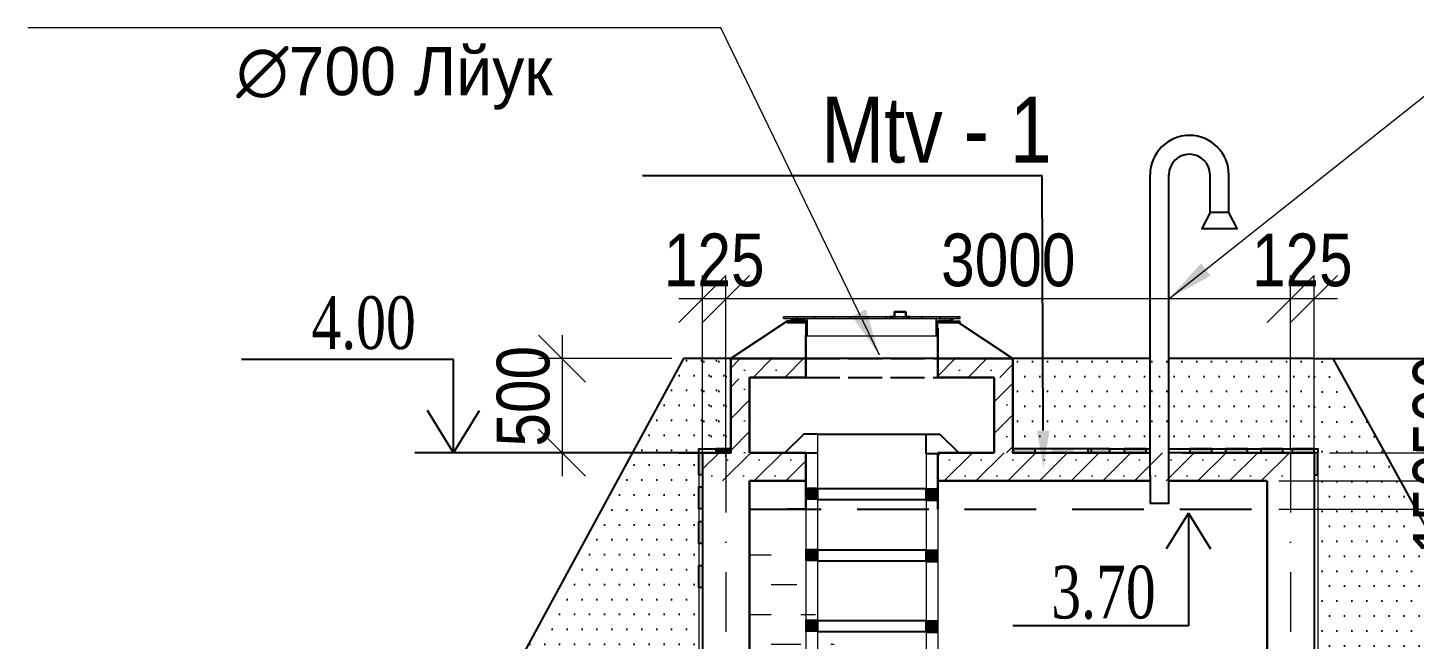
# Model space of a CAD drawing. Header units: millimetres. Extents: x 1177285 to 1225570, y -905119 to -683091.
# Drawn here: x 1188156 to 1195524, y -730637 to -727386 of the extents above; entities that cross this region are included whole.
import ezdxf
from ezdxf import colors
from ezdxf.entities.mleader import LeaderData, LeaderLine
from ezdxf.math import Vec2, Vec3

# ---------------------------------------------------------------- set-up
doc = ezdxf.new("R2010")
doc.units = ezdxf.units.MM
for name, pattern in [('ACAD_ISO02W100', [15, 12, -3]), ('DASHDOT', [25.4, 12.7, -6.35, 0, -6.35]), ('DASHEDX2', [38.1, 25.4, -12.7]), ('Hidden Line', [391.222223, 282.222223, -109])]:
    doc.linetypes.add(name, pattern=pattern)
for name, color, linetype, lineweight in [('Exterior walls_Ном._пера__95', 7, 'Continuous', 15), ('Exterior walls_Ном._пера__96', 7, 'Continuous', 15), ('Exterior walls_Ном._пера__97', 7, 'Continuous', 18), ('Чертеж эскизный_Ном._пера__97', 7, 'Continuous', 18)]:
    doc.layers.add(name, color=color, linetype=linetype, lineweight=lineweight)
doc.styles.add('400', font='times.ttf', dxfattribs={"width": 0.75, "height": 300})
doc.styles.add('style1', font='A3TI(LA).TTF', dxfattribs={"height": 200})
doc.styles.add('style3', font='ARIAAL_.TTF', dxfattribs={"height": 300})
doc.styles.add('style6', font='ARIALN.TTF', dxfattribs={"height": 300})
doc.styles.add('yazitipi', font='ARIALN.TTF')
doc.dimstyles.new('DIM_100', dxfattribs={"dimscale": 100, "dimtxt": 250, "dimasz": 2.5, "dimexe": 1.25, "dimexo": 0.625, "dimtad": 1, "dimdec": 0, "dimtxsty": 'style1', "dimblk": 'OBLIQUE', "dimcen": 2.5, "dimdle": 1.25, "dimclrd": 251, "dimclre": 251, "dimaunit": 1, "dimadec": 3, "dimazin": 0, "dimtfac": 1, "dimtdec": 0, "dimtmove": 1, "dimatfit": 3, "dimfxl": 1.25, "dimlwd": 5, "dimlwe": 5, "dimarcsym": 0})
doc.dimstyles.new('sevda', dxfattribs={"dimscale": 100, "dimtxt": 2.8, "dimasz": 2.5, "dimexe": 1.25, "dimexo": 0.625, "dimtad": 1, "dimtxsty": 'yazitipi', "dimblk": 'OBLIQUE', "dimcen": 2.5, "dimdle": 1.25, "dimclrd": 253, "dimclre": 253, "dimclrt": 73, "dimaunit": 1, "dimadec": 3, "dimazin": 0, "dimtfac": 1, "dimtmove": 1, "dimatfit": 3, "dimfxl": 1, "dimlwd": 13, "dimlwe": 13, "dimarcsym": 0})
pattern_1 = [(45, (1216432.235, -777304.88), (-47.492245, 47.492245), [])]

# ---------------------------------------------------------------- blocks, each defined once
blk = doc.blocks.new('_Oblique')
at = {"color": 0, "linetype": 'ByBlock', "lineweight": -2}
blk.add_line((-0.5, -0.5), (0.5, 0.5), dxfattribs=at)
blk = doc.blocks.new('*D14')
at = {"color": 253, "lineweight": 13, "ltscale": 15, "transparency": 16777216}
for p, q in [((1195863.6, -729019.8), (1195863.6, -729769.8)), ((1195053.8, -729144.8), (1195988.6, -729144.8)), ((1195403.8, -729644.8), (1195988.6, -729644.8))]:
    blk.add_line(p, q, dxfattribs=at)
at = {"layer": 'Defpoints', "color": 0, "lineweight": 30, "ltscale": 15, "transparency": 16777216}
for p in [(1194991.3, -729144.8), (1195341.3, -729644.8), (1195863.6, -729644.8)]:
    blk.add_point(p, dxfattribs=at)
at = {"color": 253, "lineweight": 13, "ltscale": 15, "transparency": 16777216, "xscale": 250, "yscale": 250, "zscale": 250}
for p, rotation in [((1195863.6, -729144.8), 90), ((1195863.6, -729644.8), 270)]:
    blk.add_blockref('_Oblique', p, dxfattribs=dict(at, rotation=rotation))
at = {"color": 73, "ltscale": 15, "transparency": 16777216, "insert": (1195658.1, -729394.8), "char_height": 280, "attachment_point": 5, "rotation": 90, "style": 'yazitipi'}
blk.add_mtext('500', dxfattribs=at)
blk = doc.blocks.new('*D27')
at = {"color": 253, "lineweight": 13, "ltscale": 15, "transparency": 16777216}
for p, q in [((1191866.3, -729631.4), (1191866.3, -728702.1)), ((1194866.3, -729632.4), (1194866.3, -728702.1)), ((1194991.3, -728827.1), (1191741.3, -728827.1))]:
    blk.add_line(p, q, dxfattribs=at)
at = {"layer": 'Defpoints', "color": 0, "lineweight": 30, "ltscale": 15, "transparency": 16777216}
for p in [(1191866.3, -728827.1), (1191866.3, -729693.9), (1194866.3, -729694.9)]:
    blk.add_point(p, dxfattribs=at)
at = {"color": 253, "lineweight": 13, "ltscale": 15, "transparency": 16777216, "xscale": 250, "yscale": 250, "zscale": 250, "rotation": 180}
blk.add_blockref('_Oblique', (1191866.3, -728827.1), dxfattribs=at)
at = {"color": 253, "lineweight": 13, "ltscale": 15, "transparency": 16777216, "xscale": 250, "yscale": 250, "zscale": 250}
blk.add_blockref('_Oblique', (1194866.3, -728827.1), dxfattribs=at)
at = {"color": 73, "ltscale": 15, "transparency": 16777216, "insert": (1193366.3, -728621.7), "char_height": 280, "attachment_point": 5, "style": 'yazitipi'}
blk.add_mtext('3000', dxfattribs=at)
blk = doc.blocks.new('*D28')
at = {"color": 253, "lineweight": 13, "ltscale": 15, "transparency": 16777216}
for p, q in [((1194866.3, -729632.4), (1194866.3, -728702.1)), ((1194991.3, -729640.8), (1194991.3, -728702.1)), ((1195116.3, -728827.1), (1194741.3, -728827.1))]:
    blk.add_line(p, q, dxfattribs=at)
at = {"layer": 'Defpoints', "color": 0, "lineweight": 30, "ltscale": 15, "transparency": 16777216}
for p in [(1194866.3, -728827.1), (1194866.3, -729694.9), (1194991.3, -729703.3)]:
    blk.add_point(p, dxfattribs=at)
at = {"color": 253, "lineweight": 13, "ltscale": 15, "transparency": 16777216, "xscale": 250, "yscale": 250, "zscale": 250, "rotation": 180}
blk.add_blockref('_Oblique', (1194866.3, -728827.1), dxfattribs=at)
at = {"color": 253, "lineweight": 13, "ltscale": 15, "transparency": 16777216, "xscale": 250, "yscale": 250, "zscale": 250}
blk.add_blockref('_Oblique', (1194991.3, -728827.1), dxfattribs=at)
at = {"color": 73, "ltscale": 15, "transparency": 16777216, "insert": (1194928.8, -728621.7), "char_height": 280, "attachment_point": 5, "style": 'yazitipi'}
blk.add_mtext('125', dxfattribs=at)
blk = doc.blocks.new('*D29')
at = {"color": 253, "lineweight": 13, "ltscale": 15, "transparency": 16777216}
for p, q in [((1191741.3, -729667.4), (1191741.3, -728702.1)), ((1191866.3, -729667.4), (1191866.3, -728702.1)), ((1191991.3, -728827.1), (1191616.3, -728827.1))]:
    blk.add_line(p, q, dxfattribs=at)
at = {"layer": 'Defpoints', "color": 0, "lineweight": 30, "ltscale": 15, "transparency": 16777216}
for p in [(1191741.3, -728827.1), (1191741.3, -729729.9), (1191866.3, -729729.9)]:
    blk.add_point(p, dxfattribs=at)
at = {"color": 253, "lineweight": 13, "ltscale": 15, "transparency": 16777216, "xscale": 250, "yscale": 250, "zscale": 250, "rotation": 180}
blk.add_blockref('_Oblique', (1191741.3, -728827.1), dxfattribs=at)
at = {"color": 253, "lineweight": 13, "ltscale": 15, "transparency": 16777216, "xscale": 250, "yscale": 250, "zscale": 250}
blk.add_blockref('_Oblique', (1191866.3, -728827.1), dxfattribs=at)
at = {"color": 73, "ltscale": 15, "transparency": 16777216, "insert": (1191803.8, -728621.7), "char_height": 280, "attachment_point": 5, "style": 'yazitipi'}
blk.add_mtext('125', dxfattribs=at)
blk = doc.blocks.new('*D95')
at = {"color": 253, "lineweight": 13, "ltscale": 15, "transparency": 16777216}
for p, q in [((1190995.5, -729019.8), (1190995.5, -729769.8)), ((1191578.8, -729144.8), (1190870.5, -729144.8)), ((1191578.8, -729644.8), (1190870.5, -729644.8))]:
    blk.add_line(p, q, dxfattribs=at)
at = {"layer": 'Defpoints', "color": 0, "lineweight": 30, "ltscale": 15, "transparency": 16777216}
for p in [(1191641.3, -729144.8), (1190995.5, -729644.8), (1191641.3, -729644.8)]:
    blk.add_point(p, dxfattribs=at)
at = {"color": 253, "lineweight": 13, "ltscale": 15, "transparency": 16777216, "xscale": 250, "yscale": 250, "zscale": 250}
for p, rotation in [((1190995.5, -729144.8), 90), ((1190995.5, -729644.8), 270)]:
    blk.add_blockref('_Oblique', p, dxfattribs=dict(at, rotation=rotation))
at = {"color": 73, "ltscale": 15, "transparency": 16777216, "insert": (1190790.1, -729344.8), "char_height": 280, "attachment_point": 5, "rotation": 90, "style": 'yazitipi'}
blk.add_mtext('500', dxfattribs=at)
blk = doc.blocks.new('*D116')
at = {"color": 253, "lineweight": 13, "ltscale": 15, "transparency": 16777216}
for p, q in [((1195863.6, -729919.8), (1195863.6, -729519.8)), ((1195073.8, -729644.8), (1195988.6, -729644.8)), ((1195863.6, -729719.8), (1196562.8, -729697.7)), ((1196562.8, -729697.7), (1196562.8, -730307.7)), ((1194803.8, -729794.8), (1195988.6, -729794.8))]:
    blk.add_line(p, q, dxfattribs=at)
at = {"layer": 'Defpoints', "color": 0, "lineweight": 30, "ltscale": 15, "transparency": 16777216}
for p in [(1195011.3, -729644.8), (1195863.6, -729644.8), (1194741.3, -729794.8)]:
    blk.add_point(p, dxfattribs=at)
at = {"color": 253, "lineweight": 13, "ltscale": 15, "transparency": 16777216, "xscale": 250, "yscale": 250, "zscale": 250}
for p, rotation in [((1195863.6, -729644.8), 90), ((1195863.6, -729794.8), 270)]:
    blk.add_blockref('_Oblique', p, dxfattribs=dict(at, rotation=rotation))
at = {"color": 73, "ltscale": 15, "transparency": 16777216, "insert": (1196357.3, -730002.7), "char_height": 280, "attachment_point": 5, "rotation": 90, "style": 'yazitipi'}
blk.add_mtext('150', dxfattribs=at)
blk = doc.blocks.new('*D166')
at = {"color": 253, "lineweight": 13, "ltscale": 15, "transparency": 16777216}
for p, q in [((1195863.6, -729669.8), (1195863.6, -730069.8)), ((1194803.8, -729794.8), (1195988.6, -729794.8)), ((1194803.8, -729944.8), (1195988.6, -729944.8))]:
    blk.add_line(p, q, dxfattribs=at)
at = {"layer": 'Defpoints', "color": 0, "lineweight": 30, "ltscale": 15, "transparency": 16777216}
for p in [(1194741.3, -729794.8), (1194741.3, -729944.8), (1195863.6, -729944.8)]:
    blk.add_point(p, dxfattribs=at)
at = {"color": 253, "lineweight": 13, "ltscale": 15, "transparency": 16777216, "xscale": 250, "yscale": 250, "zscale": 250}
for p, rotation in [((1195863.6, -729794.8), 90), ((1195863.6, -729944.8), 270)]:
    blk.add_blockref('_Oblique', p, dxfattribs=dict(at, rotation=rotation))
at = {"color": 73, "lineweight": 30, "ltscale": 15, "transparency": 16777216, "insert": (1195658.1, -729919.8), "char_height": 280, "attachment_point": 5, "rotation": 90, "style": 'yazitipi'}
blk.add_mtext('150', dxfattribs=at)

msp = doc.modelspace()

# ---------------------------------------------------------------- hatches: boundary and pattern name
at = {"ltscale": 15}
h = msp.add_hatch(dxfattribs=at)
h.set_pattern_fill('DOTS', color=256, scale=50)
h.set_pattern_definition([(0, (321429.12, -30733.87), (39.6875, 79.375), [0, -79.375])])
h.paths.add_polyline_path([(1191775.364, -729624.845), (1191888.853, -729624.845), (1191891.31, -729144.845), (1191641.31, -729144.845), (1190365.422, -731494.845), (1191191.31, -733944.845), (1191546.31, -733944.845), (1191546.31, -733624.845), (1191726.747, -733624.845), (1191721.31, -733624.845), (1191721.31, -732644.845), (1191721.31, -729624.845)])
h = msp.add_hatch(dxfattribs=at)
h.set_pattern_fill('DOTS', color=256, scale=50)
h.set_pattern_definition([(0, (321679.12, -28833.87), (39.6875, 79.375), [0, -79.375])])
h.paths.add_polyline_path([(1194991.31, -729634.845), (1194991.31, -729154.845), (1194991.31, -729634.845)], flags=17)
edge = h.paths.add_edge_path()
edge.add_line((1191891.31, -729144.845), (1191891.31, -729624.845))
edge.add_line((1191891.287, -729624.845), (1191741.31, -729624.845))
edge.add_line((1191741.31, -729624.845), (1191741.31, -729144.845))
edge.add_line((1191741.31, -729144.845), (1191891.31, -729144.845))
h.paths.add_polyline_path([(1193391.31, -729144.845), (1194991.31, -729154.845), (1194991.31, -729634.845), (1193391.31, -729624.845)])
at = {"lineweight": 5, "ltscale": 5000}
h = msp.add_hatch(dxfattribs=at)
h.set_pattern_fill('SACNCR', color=109, scale=50)
h.set_pattern_definition([(45, (269496.21, -44742.35), (-84.189901, 84.189901), []), (45, (269580.4, -44742.35), (-84.189901, 84.189901), [0, -119.0625])])
h.paths.add_polyline_path([(1191891.31, -729244.845), (1192291.31, -729244.845), (1192291.31, -729144.845), (1191891.31, -729144.845)])
h = msp.add_hatch(dxfattribs=at)
h.set_pattern_fill('SACNCR', color=109, scale=50)
h.set_pattern_definition([(45, (269796.21, -44742.35), (-84.189901, 84.189901), []), (45, (269880.4, -44742.35), (-84.189901, 84.189901), [0, -119.0625])])
h.paths.add_polyline_path([(1193391.31, -729244.845), (1192991.31, -729244.845), (1192991.31, -729144.845), (1193391.31, -729144.845)])
at = {"ltscale": 15}
h = msp.add_hatch(dxfattribs=at)
h.set_pattern_fill('DOTS', color=256, scale=50)
h.set_pattern_definition([(0, (319289.12, -30821.3), (39.6875, 79.375), [0, -79.375])])
h.paths.add_polyline_path([(1195011.31, -733624.845), (1195011.31, -732732.277), (1195011.31, -732702.128), (1195011.31, -731512.277), (1194991.31, -731512.277), (1194991.31, -729144.845), (1195091.31, -729144.845), (1196384.051, -731494.845), (1195541.31, -733944.845), (1195186.31, -733944.845), (1195186.31, -733624.845)])
at = {"lineweight": 5, "ltscale": 5000}
h = msp.add_hatch(dxfattribs=at)
h.set_pattern_fill('SACNCR', color=109, scale=50)
h.set_pattern_definition([(45, (269496.21, -44842.35), (-84.189901, 84.189901), []), (45, (269580.4, -44842.35), (-84.189901, 84.189901), [0, -119.0625])])
h.paths.add_polyline_path([(1191891.31, -729251.902), (1191891.31, -729644.845), (1191991.31, -729644.845), (1191991.31, -729251.902)])
h = msp.add_hatch(dxfattribs=at)
h.set_pattern_fill('SACNCR', color=109, scale=50)
h.set_pattern_definition([(45, (269796.21, -44842.35), (-84.189901, 84.189901), []), (45, (269880.4, -44842.35), (-84.189901, 84.189901), [0, -119.0625])])
h.paths.add_polyline_path([(1193391.31, -729244.845), (1193391.31, -729644.845), (1193291.31, -729644.845), (1193291.31, -729244.845)])
at = {"lineweight": 0, "ltscale": 15}
h = msp.add_hatch(color=256, dxfattribs=at)
h.dxf.hatch_style = 1
h.paths.add_polyline_path([(1191812.86, -729624.845), (1191812.86, -729644.845), (1191891.31, -729644.845), (1191891.31, -729624.845)])
h = msp.add_hatch(color=256, dxfattribs=at)
h.dxf.hatch_style = 1
h.paths.add_polyline_path([(1193391.622, -729624.845), (1193391.622, -729644.845), (1193508.608, -729644.845), (1193508.608, -729624.845)])
h = msp.add_hatch(color=256, dxfattribs=at)
h.dxf.hatch_style = 1
h.paths.add_polyline_path([(1193596.304, -729624.845), (1193596.304, -729644.845), (1193713.289, -729644.845), (1193713.289, -729624.845)])
h = msp.add_hatch(color=256, dxfattribs=at)
h.dxf.hatch_style = 1
h.paths.add_polyline_path([(1193788.614, -729624.845), (1193788.614, -729644.845), (1193905.599, -729644.845), (1193905.599, -729624.845)])
h = msp.add_hatch(color=256, dxfattribs=at)
h.dxf.hatch_style = 1
h.paths.add_polyline_path([(1193981.683, -729624.845), (1193981.683, -729644.845), (1194098.668, -729644.845), (1194098.668, -729624.845)])
h = msp.add_hatch(color=256, dxfattribs=at)
h.dxf.hatch_style = 1
h.paths.add_polyline_path([(1194330.644, -729624.845), (1194330.644, -729644.845), (1194447.629, -729644.845), (1194447.629, -729624.845)])
h = msp.add_hatch(color=256, dxfattribs=at)
h.dxf.hatch_style = 1
h.paths.add_polyline_path([(1194520.872, -729624.845), (1194520.872, -729644.845), (1194637.857, -729644.845), (1194637.857, -729624.845)])
h = msp.add_hatch(color=256, dxfattribs=at)
h.dxf.hatch_style = 1
h.paths.add_polyline_path([(1194708.882, -729624.845), (1194708.882, -729644.845), (1194825.867, -729644.845), (1194825.867, -729624.845)])
h = msp.add_hatch(color=256, dxfattribs=at)
h.dxf.hatch_style = 1
h.paths.add_polyline_path([(1194874.324, -729624.845), (1194874.324, -729644.845), (1194991.31, -729644.845), (1194991.31, -729624.845)])
h = msp.add_hatch(color=256, dxfattribs=at)
h.dxf.hatch_style = 1
h.paths.add_polyline_path([(1191721.31, -729644.845), (1191741.31, -729644.845), (1191741.31, -729761.83), (1191721.31, -729761.83)])
at = {"lineweight": 5, "ltscale": 5000}
h = msp.add_hatch(dxfattribs=at)
h.set_pattern_fill('SACNCR', color=109, scale=50)
h.set_pattern_definition([(45, (321098.66, -37474.17), (-84.189901, 84.189901), []), (45, (321182.85, -37474.17), (-84.189901, 84.189901), [0, -119.0625])])
h.paths.add_polyline_path([(1193291.31, -729794.845), (1194866.31, -729794.845)], flags=17)
h.paths.add_polyline_path([(1193291.31, -729644.845), (1194866.31, -729644.88), (1194866.31, -729794.863), (1193291.31, -729794.828)])
edge = h.paths.add_edge_path(flags=16)
edge.add_line((1194866.31, -729794.845), (1194866.31, -729744.845))
edge = h.paths.add_edge_path(flags=17)
edge.add_line((1194866.31, -729744.845), (1194866.31, -729794.845))
edge = h.paths.add_edge_path()
edge.add_line((1194866.31, -729644.88), (1194866.31, -729744.88))
edge.add_line((1194866.31, -729744.88), (1194866.31, -729644.88))
edge.add_line((1194866.31, -729644.88), (1194691.202, -729644.845))
edge = h.paths.add_edge_path(flags=16)
edge.add_line((1194691.263, -729744.845), (1194866.31, -729744.88))
edge.add_line((1194866.31, -729744.88), (1194866.31, -729644.88))
edge.add_line((1194866.31, -729644.88), (1194866.31, -729744.88))
h.paths.add_polyline_path([(1192991.31, -729794.845), (1192991.31, -729644.845), (1193291.31, -729644.845), (1193291.31, -729794.845)])
h.paths.add_polyline_path([(1192991.31, -729794.845), (1193291.31, -729794.845)])
h.paths.add_polyline_path([(1192291.31, -729794.845), (1191741.31, -729794.845)], flags=17)
edge = h.paths.add_edge_path()
edge.add_line((1191741.31, -729744.845), (1191741.31, -729644.845))
edge.add_line((1191741.31, -729644.845), (1192291.31, -729644.845))
edge.add_line((1192291.31, -729644.845), (1192291.31, -729794.845))
edge.add_line((1192291.31, -729794.845), (1191741.356, -729794.845))
at = {"lineweight": 0, "ltscale": 15}
h = msp.add_hatch(color=256, dxfattribs=at)
h.dxf.hatch_style = 1
h.paths.add_polyline_path([(1195011.31, -729644.845), (1194991.31, -729644.845), (1194991.31, -729761.83), (1195011.31, -729761.83)])
h = msp.add_hatch(color=256, dxfattribs=at)
h.dxf.hatch_style = 1
h.paths.add_polyline_path([(1191721.31, -729826.905), (1191741.31, -729826.905), (1191741.31, -729943.89), (1191721.31, -729943.89)])
at = {"lineweight": 9}
for points in [[(1192353.315, -729831.696), (1192291.31, -729831.696), (1192291.31, -729893.702), (1192353.315, -729893.702)], [(1192929.304, -729837.096), (1192991.31, -729837.096), (1192991.31, -729899.102), (1192929.304, -729899.102)], [(1192353.315, -730157.075), (1192291.31, -730157.075), (1192291.31, -730219.081), (1192353.315, -730219.081)], [(1192929.304, -730162.475), (1192991.31, -730162.475), (1192991.31, -730224.481), (1192929.304, -730224.481)], [(1192353.315, -730532.454), (1192291.31, -730532.454), (1192291.31, -730594.46), (1192353.315, -730594.46)], [(1192929.304, -730537.854), (1192991.31, -730537.854), (1192991.31, -730599.86), (1192929.304, -730599.86)]]:
    msp.add_hatch(color=256, dxfattribs=at).paths.add_polyline_path(points)
at = {"lineweight": 0, "ltscale": 15}
h = msp.add_hatch(dxfattribs=at)
h.set_pattern_fill('DASH', color=4, scale=50)
h.set_pattern_definition([(0, (321679.12, -30734.87), (158.75, 158.75), [158.75, -158.75])])
edge = h.paths.add_edge_path()
edge.add_line((1191991.31, -729945.345), (1194741.31, -729944.345))
edge.add_line((1194741.31, -733844.845), (1194741.31, -729944.845))
edge.add_line((1191991.31, -729944.845), (1191991.31, -733857.159))
edge.add_line((1191991.31, -733857.159), (1194436.032, -733844.845))
h = msp.add_hatch(color=256, dxfattribs=at)
h.dxf.hatch_style = 1
h.paths.add_polyline_path([(1191721.31, -730010.875), (1191741.31, -730010.875), (1191741.31, -730127.86), (1191721.31, -730127.86)])
h = msp.add_hatch(color=256, dxfattribs=at)
h.dxf.hatch_style = 1
h.paths.add_polyline_path([(1191721.31, -730244.845), (1191741.31, -730244.845), (1191741.31, -730361.83), (1191721.31, -730361.83)])
at = {"layer": 'Exterior walls_Ном._пера__96', "linetype": 'Continuous'}
h = msp.add_hatch(dxfattribs=at)
h.set_pattern_fill('FACE_BRICK', color=256, scale=0.746269, style=0, pattern_type=2)
h.set_pattern_definition(pattern_1)
h.paths.add_polyline_path([(1193110.306, -728923.259), (1192171.907, -728923.259), (1192171.907, -728932.214), (1193110.306, -728932.214)])
h = msp.add_hatch(dxfattribs=at)
h.set_pattern_fill('FACE_BRICK', color=256, scale=0.746269, style=0, pattern_type=2)
h.set_pattern_definition(pattern_1)
h.paths.add_polyline_path([(1192191.165, -728953.8), (1192283.847, -728953.8), (1192283.847, -728944.845), (1192191.165, -728944.845)])
h = msp.add_hatch(dxfattribs=at)
h.set_pattern_fill('FACE_BRICK_135', color=256, scale=0.746269, style=0, pattern_type=2)
h.set_pattern_definition([(135, (1216432.235, -777304.88), (47.492245, 47.492245), [])])
edge = h.paths.add_edge_path()
edge.add_line((1192216.831, -728939.677), (1192283.847, -728939.677))
edge.add_arc((1192283.847, -728947.14), 7.463, 0, 90, ccw=False)
edge.add_line((1192291.31, -728947.14), (1192291.31, -729019.875))
edge.add_arc((1192305.051, -729009.524), 17.203, 216.9897575, 248.5954394)
edge.add_line((1192298.772, -729025.541), (1192298.772, -728932.214))
edge.add_line((1192298.772, -728932.214), (1192206.004, -728932.214))
edge.add_arc((1192222.297, -728919.619), 20.594, 217.7059196, 255.5864023)
edge.add_line((1192217.171, -728939.565), (1192216.831, -728939.677))
h = msp.add_hatch(dxfattribs=at)
h.set_pattern_fill('FACE_BRICK_135', color=256, scale=0.746269, style=0, pattern_type=2)
h.set_pattern_definition([(135, (1216732.235, -777304.88), (47.492245, 47.492245), [])])
edge = h.paths.add_edge_path()
edge.add_arc((1193060.322, -728919.619), 20.594, 284.4135977, 322.2940804)
edge.add_line((1193076.615, -728932.214), (1192983.847, -728932.214))
edge.add_line((1192983.847, -728932.214), (1192983.847, -729025.541))
edge.add_arc((1192977.568, -729009.524), 17.203, 291.4045606, 323.0102425)
edge.add_line((1192991.31, -729019.875), (1192991.31, -728947.14))
edge.add_arc((1192998.772, -728947.14), 7.463, 90, 180, ccw=False)
edge.add_line((1192998.772, -728939.677), (1193065.788, -728939.677))
edge.add_line((1193065.788, -728939.677), (1193065.448, -728939.565))
h = msp.add_hatch(dxfattribs=at)
h.set_pattern_fill('FACE_BRICK', color=256, scale=0.746269, style=0, pattern_type=2)
h.set_pattern_definition([(45, (1216732.235, -777304.88), (-47.492245, 47.492245), [])])
h.paths.add_polyline_path([(1193110.306, -728944.845), (1192998.772, -728944.845), (1192998.772, -728953.8), (1193110.306, -728953.8)])

# ---------------------------------------------------------------- linework, layer by layer
at = {"ltscale": 15}
for p, q in [((1194119.787, -729767.418), (1194119.787, -728167.418)), ((1194219.787, -729767.418), (1194219.787, -728167.418)), ((1194438.272, -728367.418), (1194438.272, -728167.418)), ((1194538.272, -728367.418), (1194538.272, -728167.418)), ((1192191.31, -728944.845), (1191891.31, -729144.845)), ((1192291.31, -728944.845), (1192191.31, -728944.845)), ((1192991.31, -728944.845), (1193091.31, -728944.845)), ((1193091.31, -728944.845), (1193391.31, -729144.845)), ((1191641.31, -729144.845), (1190365.422, -731494.845)), ((1194119.787, -729144.845), (1191641.31, -729144.845)), ((1194991.31, -729144.845), (1194219.787, -729144.845)), ((1194991.31, -729144.845), (1196211.406, -729144.845)), ((1195091.31, -729144.845), (1196384.051, -731494.845)), ((1192279.63, -729546.645), (1192179.497, -729644.845)), ((1192353.315, -729546.645), (1192279.63, -729546.645)), ((1192353.315, -729546.645), (1192991.31, -729546.645)), ((1192929.304, -729546.645), (1193002.989, -729546.645)), ((1192929.304, -729650.245), (1192929.304, -729552.045)), ((1193002.989, -729546.645), (1193103.122, -729644.845)), ((1193905.599, -729624.845), (1194119.787, -729624.845)), ((1191721.31, -729644.845), (1190213.64, -729644.845)), ((1191616.31, -729644.845), (1191891.31, -729644.845)), ((1191741.31, -729644.845), (1191741.31, -733644.845)), ((1192291.31, -729644.845), (1191991.31, -729644.845)), ((1193291.31, -729644.845), (1192991.31, -729644.845)), ((1193391.31, -729644.845), (1194119.787, -729644.845)), ((1194291.31, -729644.845), (1194991.31, -729644.845)), ((1194991.31, -729644.845), (1194991.31, -733644.845))]:
    msp.add_line(p, q, dxfattribs=at)
at = {"lineweight": 30, "ltscale": 15}
for p, q in [((1192760.975, -728923.259), (1192737.635, -728923.259)), ((1192821.238, -728923.259), (1192844.578, -728923.259)), ((1192291.31, -729019.875), (1192291.31, -729144.845)), ((1192991.31, -728983.604), (1192991.31, -729144.845)), ((1191991.31, -729644.845), (1192291.31, -729644.845)), ((1192291.31, -729944.845), (1192291.31, -729644.845)), ((1192991.31, -729944.845), (1192991.31, -729644.845)), ((1192991.31, -729644.845), (1193291.31, -729644.845)), ((1191991.31, -729794.845), (1191991.31, -730794.845)), ((1192291.31, -729794.845), (1191991.31, -729794.845)), ((1192991.31, -729794.845), (1194119.787, -729794.845)), ((1194219.787, -729794.845), (1194741.31, -729794.845)), ((1194741.31, -733644.845), (1194741.31, -729794.845)), ((1192191.31, -729944.845), (1192291.31, -729944.845))]:
    msp.add_line(p, q, dxfattribs=at)
at = {"color": 7}
for p, q in [((1190418.369, -729149.137), (1189292.06, -729149.137)), ((1194323.885, -730565.39), (1193390.864, -730565.39))]:
    msp.add_line(p, q, dxfattribs=at)
at = {"color": 0}
for p, q in [((1190418.369, -729644.845), (1190418.369, -729149.137)), ((1194323.885, -729965.39), (1194323.885, -730565.39))]:
    msp.add_line(p, q, dxfattribs=at)
at = {"linetype": 'ACAD_ISO02W100', "ltscale": 15}
for p, q in [((1192291.31, -729144.845), (1192991.31, -729144.845)), ((1192291.31, -729244.845), (1192991.31, -729244.845)), ((1192291.31, -729644.845), (1192353.315, -729644.845)), ((1192991.31, -729650.245), (1192929.304, -729650.245)), ((1192291.31, -729944.845), (1192353.315, -729944.845))]:
    msp.add_line(p, q, dxfattribs=at)
at = {"lineweight": 20}
for p, q in [((1192353.315, -729546.645), (1192353.315, -733644.845)), ((1192929.304, -729546.645), (1192929.304, -733644.845)), ((1192291.31, -729939.445), (1192291.31, -733644.845)), ((1192991.31, -729939.445), (1192991.31, -733644.845))]:
    msp.add_line(p, q, dxfattribs=at)
at = {"linetype": 'DASHDOT', "lineweight": 15, "ltscale": 25}
for p, q in [((1191866.31, -729644.845), (1191866.31, -735850.256)), ((1194866.31, -729644.845), (1194866.31, -735850.256))]:
    msp.add_line(p, q, dxfattribs=at)
at = {"linetype": 'DASHEDX2', "ltscale": 15}
msp.add_line((1191991.31, -729944.845), (1194741.31, -729944.845), dxfattribs=at)
at = {"ltscale": 15}
for points in [[(1194538.272, -728367.418), (1194438.272, -728367.418), (1194394.726, -728453.435), (1194582.072, -728453.435)], [(1191812.86, -729624.845), (1191812.86, -729644.845), (1191891.31, -729644.845), (1191891.31, -729624.845)], [(1193391.31, -729624.845), (1193391.31, -729644.845), (1193808.295, -729644.845), (1193808.295, -729624.845)], [(1193391.622, -729624.845), (1193391.622, -729644.845), (1193508.608, -729644.845), (1193508.608, -729624.845)], [(1193788.614, -729624.845), (1193788.614, -729644.845), (1193905.599, -729644.845), (1193905.599, -729624.845)], [(1193981.683, -729624.845), (1193981.683, -729644.845), (1194098.668, -729644.845), (1194098.668, -729624.845)], [(1194330.644, -729624.845), (1194330.644, -729644.845), (1194447.629, -729644.845), (1194447.629, -729624.845)], [(1194520.872, -729624.845), (1194520.872, -729644.845), (1194637.857, -729644.845), (1194637.857, -729624.845)], [(1194708.882, -729624.845), (1194708.882, -729644.845), (1194825.867, -729644.845), (1194825.867, -729624.845)], [(1194874.324, -729624.845), (1194874.324, -729644.845), (1194991.31, -729644.845), (1194991.31, -729624.845)], [(1191721.31, -729644.845), (1191741.31, -729644.845), (1191741.31, -729761.83), (1191721.31, -729761.83)], [(1195011.31, -729644.845), (1194991.31, -729644.845), (1194991.31, -729761.83), (1195011.31, -729761.83)], [(1191721.31, -729826.905), (1191741.31, -729826.905), (1191741.31, -729943.89), (1191721.31, -729943.89)], [(1192929.304, -729837.096), (1192353.315, -729837.096), (1192353.315, -729893.702), (1192929.304, -729893.702)], [(1191721.31, -730010.875), (1191741.31, -730010.875), (1191741.31, -730127.86), (1191721.31, -730127.86)], [(1192929.304, -730162.475), (1192353.315, -730162.475), (1192353.315, -730219.081), (1192929.304, -730219.081)], [(1191721.31, -730244.845), (1191741.31, -730244.845), (1191741.31, -730361.83), (1191721.31, -730361.83)], [(1192929.304, -730537.854), (1192353.315, -730537.854), (1192353.315, -730594.46), (1192929.304, -730594.46)]]:
    msp.add_lwpolyline(points, close=True, dxfattribs=at)
at = {"lineweight": 30, "ltscale": 15}
for points in [[(1192791.106, -728896.203), (1192791.106, -728896.203), (1192760.975, -728896.203), (1192760.975, -728923.259)], [(1192791.106, -728896.203), (1192791.106, -728896.203), (1192821.238, -728896.203), (1192821.238, -728923.259)], [(1191891.31, -729644.845), (1191891.31, -729144.845), (1191991.31, -729144.845)], [(1191991.31, -729244.845), (1192291.31, -729244.845), (1192291.31, -729144.845), (1191991.31, -729144.845)], [(1193291.31, -729144.845), (1192991.31, -729144.845), (1192991.31, -729244.845), (1193291.31, -729244.845)], [(1193291.31, -729144.845), (1193391.31, -729144.845), (1193391.31, -729644.845)], [(1191991.31, -729244.845), (1191991.31, -729644.845)], [(1193291.31, -729644.845), (1193291.31, -729244.845)], [(1194119.787, -729644.845), (1193391.31, -729644.845)]]:
    msp.add_lwpolyline(points, dxfattribs=at)
at = {"color": 7, "ltscale": 15}
for points in [[(1190418.369, -729644.845), (1190279.767, -729420.501)], [(1190418.369, -729644.845), (1190556.971, -729420.501)], [(1194323.885, -729965.39), (1194206.073, -730156.082)], [(1194323.885, -729965.39), (1194441.696, -730156.082)]]:
    msp.add_lwpolyline(points, dxfattribs=at)
at = {"ltscale": 15}
for points in [[(1191891.31, -729644.845), (1191721.31, -729644.845), (1191721.31, -729624.845), (1191891.31, -729624.845)], [(1191891.31, -729644.845), (1191858.295, -729644.845), (1191858.295, -729624.845), (1191891.31, -729624.845)], [(1194219.787, -729624.845), (1195011.31, -729624.845), (1195011.31, -729644.845), (1194219.787, -729644.845)], [(1191991.31, -729644.845), (1192291.31, -729644.845)], [(1192991.31, -729644.845), (1193291.31, -729644.845)], [(1194119.787, -729765.754), (1194119.787, -729913.567), (1194219.787, -729913.567), (1194219.787, -729765.754)]]:
    msp.add_lwpolyline(points, dxfattribs=at)
at = {"lineweight": 9, "ltscale": 15}
for points in [[(1191721.31, -733644.845), (1191741.31, -733644.845), (1191741.31, -729644.845), (1191721.31, -729644.845)], [(1195011.31, -733644.845), (1194991.31, -733644.845), (1194991.31, -729644.845), (1195011.31, -729644.845)]]:
    msp.add_lwpolyline(points, close=True, dxfattribs=at)
at = {"lineweight": 9}
for points in [[(1192291.31, -729831.696), (1192353.315, -729831.696), (1192353.315, -729893.702), (1192291.31, -729893.702)], [(1192991.31, -729837.096), (1192929.304, -729837.096), (1192929.304, -729899.102), (1192991.31, -729899.102)], [(1192291.31, -730157.075), (1192353.315, -730157.075), (1192353.315, -730219.081), (1192291.31, -730219.081)], [(1192991.31, -730162.475), (1192929.304, -730162.475), (1192929.304, -730224.481), (1192991.31, -730224.481)], [(1192291.31, -730532.454), (1192353.315, -730532.454), (1192353.315, -730594.46), (1192291.31, -730594.46)], [(1192291.31, -730532.454), (1192353.315, -730532.454), (1192353.315, -730594.46), (1192291.31, -730594.46)], [(1192991.31, -730537.854), (1192929.304, -730537.854), (1192929.304, -730599.86), (1192991.31, -730599.86)], [(1192991.31, -730537.854), (1192929.304, -730537.854), (1192929.304, -730599.86), (1192991.31, -730599.86)]]:
    msp.add_lwpolyline(points, close=True, dxfattribs=at)
at = {"ltscale": 15}
for radius in [209.243, 109.243]:
    msp.add_arc((1194329.03, -728167.418), radius, 0, 180, dxfattribs=at)
at = {"layer": 'Exterior walls_Ном._пера__95', "linetype": 'Continuous', "flags": 128}
for points in [[(1193110.306, -728923.259), (1192171.907, -728923.259), (1192171.907, -728932.214), (1193110.306, -728932.214)], [(1192191.165, -728953.8), (1192283.847, -728953.8), (1192283.847, -728944.845), (1192191.165, -728944.845)], [(1193110.306, -728944.845), (1192998.772, -728944.845), (1192998.772, -728953.8), (1193110.306, -728953.8)]]:
    msp.add_lwpolyline(points, close=True, dxfattribs=at)
for points in [[(1192216.831, -728939.677), (1192283.847, -728939.677, -0.41421356), (1192291.31, -728947.14), (1192291.31, -729019.875, 0.13878674), (1192298.772, -729025.541), (1192298.772, -728932.214), (1192206.004, -728932.214, 0.16680656), (1192217.171, -728939.565)], [(1193065.448, -728939.565, 0.16680656), (1193076.615, -728932.214), (1192983.847, -728932.214), (1192983.847, -729025.541, 0.13878674), (1192991.31, -729019.875), (1192991.31, -728947.14, -0.41421356), (1192998.772, -728939.677), (1193065.788, -728939.677)]]:
    msp.add_lwpolyline(points, format="xyb", close=True, dxfattribs=at)
at = {"layer": 'Exterior walls_Ном._пера__97', "linetype": 'Continuous'}
for p, q in [((1193110.306, -728923.259), (1192171.907, -728923.259)), ((1192171.907, -728932.214), (1192171.907, -728923.259)), ((1193110.306, -728932.214), (1192171.907, -728932.214)), ((1192283.847, -728944.845), (1192191.165, -728944.942)), ((1192283.847, -728953.8), (1192191.165, -728953.8)), ((1192294.097, -728932.214), (1192201.328, -728932.214)), ((1192283.847, -728939.677), (1192216.831, -728939.677)), ((1192291.31, -729020.068), (1192291.31, -728947.14)), ((1192298.772, -729025.541), (1192298.772, -728932.214)), ((1192983.847, -729025.541), (1192983.847, -728932.214)), ((1192991.31, -728932.214), (1193084.078, -728932.214)), ((1192991.31, -729020.068), (1192991.31, -728947.14)), ((1192998.772, -728939.677), (1193065.788, -728939.677)), ((1193110.306, -728944.845), (1192998.772, -728944.845)), ((1193110.306, -728953.8), (1192998.772, -728953.8)), ((1193110.713, -728932.214), (1193110.713, -728923.259)), ((1193110.713, -728953.8), (1193110.713, -728944.845)), ((1192983.747, -729025.541), (1192298.071, -729025.541))]:
    msp.add_line(p, q, dxfattribs=at)
at = {"layer": 'Exterior walls_Ном._пера__97', "linetype": 'Hidden Line'}
for p, q in [((1192290.948, -728944.845), (1192283.847, -728944.845)), ((1192291.31, -728953.8), (1192283.847, -728953.8)), ((1192998.772, -728953.8), (1192991.31, -728953.8)), ((1192998.772, -728944.845), (1192991.671, -728944.845))]:
    msp.add_line(p, q, dxfattribs=at)
at = {"layer": 'Exterior walls_Ном._пера__97', "linetype": 'Continuous'}
for centre, start, end in [((1192283.847, -728947.14), 0, 90), ((1192998.772, -728947.14), 90, 180)]:
    msp.add_arc(centre, 7.463, start, end, dxfattribs=at)
at = {"layer": 'Чертеж эскизный_Ном._пера__97', "linetype": 'Continuous'}
for centre, radius, start, end in [((1192222.297, -728919.619), 20.594, 217.7059196, 255.5864023), ((1193060.322, -728919.619), 20.594, 284.4135977, 322.2940804), ((1192305.051, -729009.524), 17.203, 216.9897575, 248.5954394), ((1192977.568, -729009.524), 17.203, 291.4045606, 323.0102425)]:
    msp.add_arc(centre, radius, start, end, dxfattribs=at)

# ---------------------------------------------------------------- texts
at = {"ltscale": 100, "insert": (1190944.803, -727488.143), "char_height": 256, "width": 1822.1016, "attachment_point": 3, "style": 'style3'}
msp.add_mtext('\\A1;{\\fArial|b0|i0|c0|p34;∅}700 {\\A0;Лйук}', dxfattribs=at)
at = {"lineweight": 9, "char_height": 280, "width": 23109.77763, "attachment_point": 3, "style": '400'}
for s, insert in [('{\\fTimes New Roman|b0|i0|c238|p18;4.0}0', (1190218.135, -728813.489)), ('{\\fTimes New Roman|b0|i0|c238|p18;3.7}0', (1194149.771, -730245.743))]:
    msp.add_mtext(s, dxfattribs=dict(at, insert=insert))

# ---------------------------------------------------------------- dimensions: what is measured, and where the dimension line sits
at = {"ltscale": 15}
for base, p1, p2, angle, picture, middle in [((1191741.31, -728827.122), (1191866.31, -729729.868), (1191741.31, -729729.868), 180, '*D29', (1191803.81, -728827.122)), ((1194866.31, -728827.122), (1194991.31, -729703.338), (1194866.31, -729694.88), 180, '*D28', (1194928.81, -728827.122)), ((1190995.522, -729644.845), (1191641.31, -729144.845), (1191641.31, -729644.845), 90, '*D95', (1190995.522, -729344.845)), ((1195863.601, -729644.845), (1194991.31, -729144.845), (1195341.31, -729644.845), 90, '*D14', (1195863.601, -729394.845)), ((1195863.601, -729644.845), (1194741.31, -729794.845), (1195011.31, -729644.845), 90, '*D116', (1196562.806, -729760.219))]:
    dim = msp.add_linear_dim(base=base, p1=p1, p2=p2, angle=angle, dimstyle='sevda', dxfattribs=at)
    dim.commit()
    dim.dimension.update_dxf_attribs({"geometry": picture, "text_midpoint": middle, "dimtype": 160})
dim = msp.add_linear_dim(base=(1191866.31, -728827.122), p1=(1194866.31, -729694.88), p2=(1191866.31, -729693.908), angle=180, dimstyle='sevda', dxfattribs=at)
dim.commit()
dim.dimension.update_dxf_attribs({"geometry": '*D27', "text_midpoint": (1193366.31, -728621.661)})
at = {"lineweight": 30, "ltscale": 15}
dim = msp.add_linear_dim(base=(1195863.601, -729944.845), p1=(1194741.31, -729794.845), p2=(1194741.31, -729944.845), angle=90, dimstyle='sevda', dxfattribs=at)
dim.commit()
dim.dimension.update_dxf_attribs({"geometry": '*D166', "text_midpoint": (1195863.601, -729919.845), "dimtype": 160})

# ---------------------------------------------------------------- leaders
at = {"ltscale": 5}
for points in [[(1192681.675, -729125.541), (1191838.21, -727385.508), (1188155.843, -727385.508)], [(1194219.787, -728827.122), (1195573.962, -727751.21), (1199158.385, -727751.21)]]:
    msp.add_leader(points, dimstyle='DIM_100', override={"dimgap": 0.625, "dimtad": 0}, dxfattribs=at)
at = {"color": 13, "linetype": 'ByBlock', "lineweight": 9}
ml = msp.add_multileader_mtext('Standard', dxfattribs=at)
ml.set_content('{\\fArial Narrow|b0|i0|c238|p34;\\C256;Mtv - 1      }', color=3, style='style6')
ml.set_leader_properties()
ml.build(insert=Vec2(0, 0))
ml.multileader.update_dxf_attribs({"text_left_attachment_type": 6, "text_right_attachment_type": 6, "dogleg_length": 0.36, "arrow_head_size": 200})
ctx = ml.context
ctx.base_point, ctx.char_height, ctx.arrow_head_size, ctx.landing_gap_size, ctx.plane_origin = Vec3(1192424.203, -728172.39), 350, 200, 0.15, Vec3(1184772.332, -724965.983)
ctx.left_attachment, ctx.right_attachment, ctx.text_align_type = 6, 6, 1
notes = []
notes.append((ctx, [(1, (1, 1, 0), (1193546.248, -728172.39), (-1, 0), 0.36, [(0, [(1193553.017, -729727.566)], 0, [])])]))
ctx.mtext.insert, ctx.mtext.alignment, ctx.mtext.flow_direction = Vec3(1192985.046, -727752.39), 2, 5
for ctx, leaders in notes:
    for number, flags, end, landing, length, lines in leaders:
        leader = LeaderData()
        leader.index, (leader.has_last_leader_line, leader.has_dogleg_vector, leader.attachment_direction) = number, flags
        leader.last_leader_point, leader.dogleg_vector, leader.dogleg_length = Vec3(end), Vec3(landing), length
        for number, points, colour, breaks in lines:
            line = LeaderLine()
            line.index, line.vertices, line.color, line.breaks = number, Vec3.list(points), colors.encode_raw_color(colour), breaks
            leader.lines.append(line)
        ctx.leaders.append(leader)

doc.saveas('drawing.dxf')
